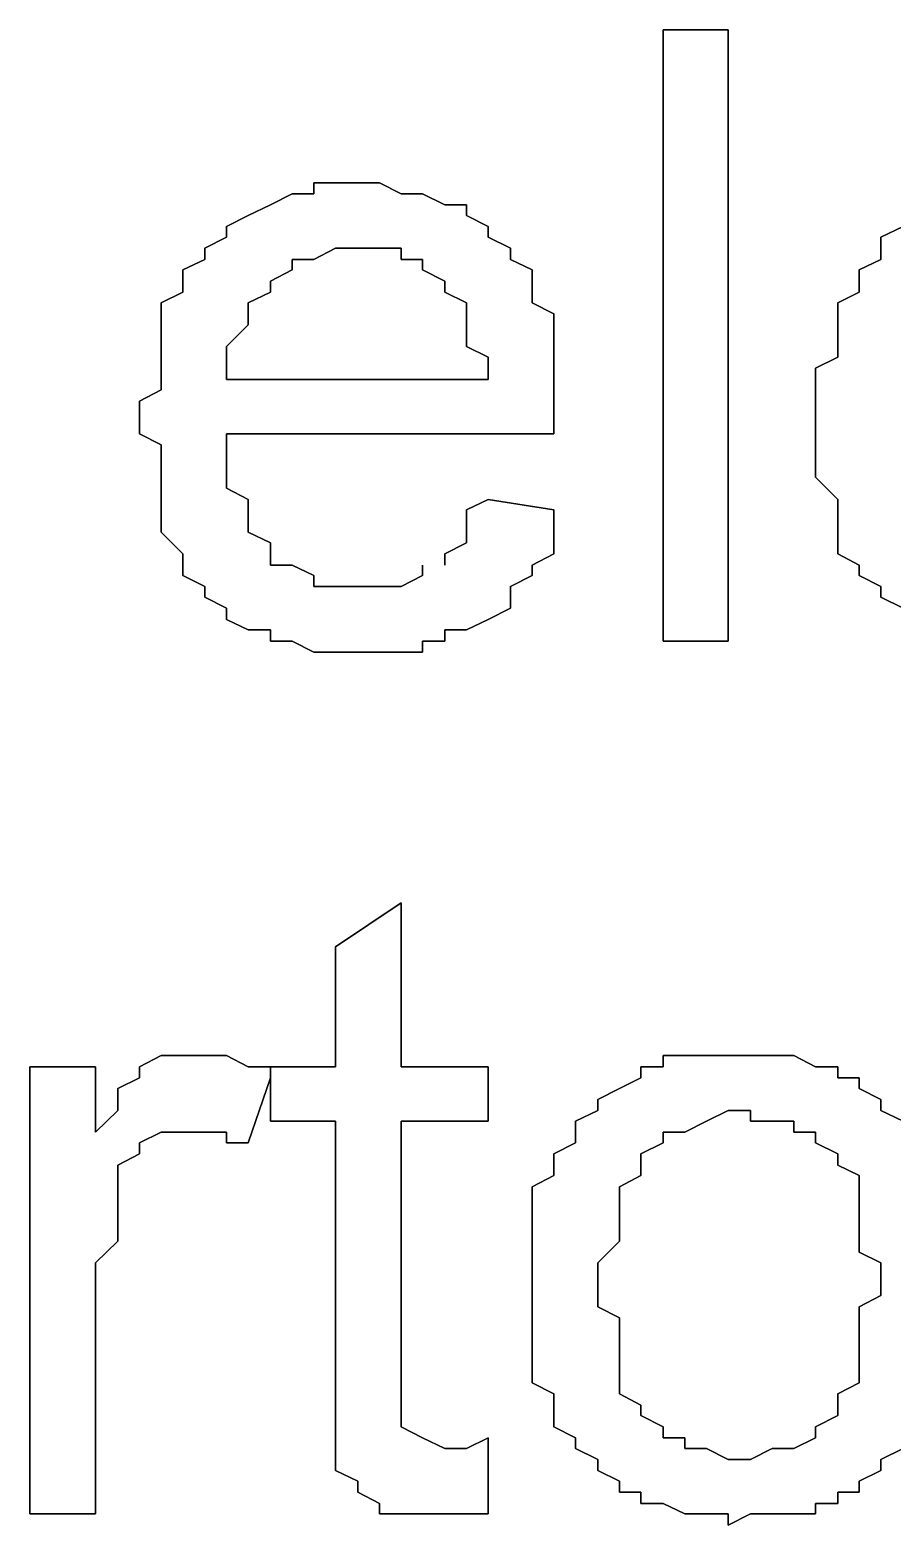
# Model space of a CAD drawing. Header units: metres. Extents: x 2.9 to 42.8, y 1.7 to 28.7.
# Drawn here: x 37.7754 to 37.9148, y 16.4553 to 16.697 of the extents above; entities that cross this region are included whole.
import ezdxf

# ---------------------------------------------------------------- set-up
doc = ezdxf.new("R2010")
doc.units = ezdxf.units.M
doc.layers.add('GRIS', color=8, linetype='Continuous')

msp = doc.modelspace()

# ---------------------------------------------------------------- linework, layer by layer
at = {"layer": 'GRIS', "lineweight": -3}
for points in [[(37.8883, 16.697), (37.8778, 16.697), (37.8883, 16.697)], [(37.8778, 16.697), (37.8778, 16.5982), (37.8778, 16.697)], [(37.8883, 16.5982), (37.8883, 16.697), (37.8883, 16.5982)], [(37.8178, 16.6705), (37.8143, 16.6687), (37.8178, 16.6705)], [(37.8213, 16.6705), (37.8178, 16.6705), (37.8213, 16.6705)], [(37.8248, 16.6723), (37.8213, 16.6723), (37.8248, 16.6723)], [(37.8213, 16.6723), (37.8213, 16.6705), (37.8213, 16.6723)], [(37.8284, 16.6723), (37.8248, 16.6723), (37.8284, 16.6723)], [(37.8319, 16.6723), (37.8284, 16.6723), (37.8319, 16.6723)], [(37.8354, 16.6705), (37.8319, 16.6723), (37.8354, 16.6705)], [(37.8389, 16.6705), (37.8354, 16.6705), (37.8389, 16.6705)], [(37.8425, 16.6687), (37.8389, 16.6705), (37.8425, 16.6687)], [(37.8143, 16.6687), (37.8107, 16.667), (37.8143, 16.6687)], [(37.846, 16.6687), (37.8425, 16.6687), (37.846, 16.6687)], [(37.846, 16.667), (37.846, 16.6687), (37.846, 16.667)], [(37.8107, 16.667), (37.8072, 16.6652), (37.8107, 16.667)], [(37.8495, 16.6652), (37.846, 16.667), (37.8495, 16.6652)], [(37.8072, 16.6635), (37.8037, 16.6617), (37.8072, 16.6635)], [(37.8072, 16.6652), (37.8072, 16.6635), (37.8072, 16.6652)], [(37.8495, 16.6635), (37.8495, 16.6652), (37.8495, 16.6635)], [(37.8531, 16.6617), (37.8495, 16.6635), (37.8531, 16.6617)], [(37.9166, 16.6652), (37.913, 16.6635), (37.9166, 16.6652)], [(37.913, 16.6635), (37.913, 16.6617), (37.913, 16.6635)], [(37.8037, 16.6617), (37.8037, 16.6599), (37.8037, 16.6617)], [(37.8213, 16.6599), (37.8248, 16.6617), (37.8213, 16.6599)], [(37.8248, 16.6617), (37.8284, 16.6617), (37.8248, 16.6617)], [(37.8284, 16.6617), (37.8319, 16.6617), (37.8284, 16.6617)], [(37.8319, 16.6617), (37.8354, 16.6617), (37.8319, 16.6617)], [(37.8354, 16.6617), (37.8354, 16.6599), (37.8354, 16.6617)], [(37.8531, 16.6599), (37.8531, 16.6617), (37.8531, 16.6599)], [(37.913, 16.6617), (37.913, 16.6599), (37.913, 16.6617)], [(37.8037, 16.6599), (37.8001, 16.6582), (37.8037, 16.6599)], [(37.8001, 16.6582), (37.8001, 16.6564), (37.8001, 16.6582)], [(37.8143, 16.6564), (37.8178, 16.6582), (37.8143, 16.6564)], [(37.8178, 16.6582), (37.8178, 16.6599), (37.8178, 16.6582)], [(37.8178, 16.6599), (37.8213, 16.6599), (37.8178, 16.6599)], [(37.8354, 16.6599), (37.8389, 16.6599), (37.8354, 16.6599)], [(37.8389, 16.6599), (37.8389, 16.6582), (37.8389, 16.6599)], [(37.8389, 16.6582), (37.8425, 16.6564), (37.8389, 16.6582)], [(37.8566, 16.6582), (37.8531, 16.6599), (37.8566, 16.6582)], [(37.8566, 16.6564), (37.8566, 16.6582), (37.8566, 16.6564)], [(37.913, 16.6599), (37.9095, 16.6582), (37.913, 16.6599)], [(37.9095, 16.6582), (37.9095, 16.6564), (37.9095, 16.6582)], [(37.8001, 16.6564), (37.8001, 16.6546), (37.8001, 16.6564)], [(37.8143, 16.6546), (37.8143, 16.6564), (37.8143, 16.6546)], [(37.8425, 16.6564), (37.8425, 16.6546), (37.8425, 16.6564)], [(37.8566, 16.6546), (37.8566, 16.6564), (37.8566, 16.6546)], [(37.9095, 16.6564), (37.9095, 16.6546), (37.9095, 16.6564)], [(37.8001, 16.6546), (37.7966, 16.6529), (37.8001, 16.6546)], [(37.8107, 16.6529), (37.8143, 16.6546), (37.8107, 16.6529)], [(37.8425, 16.6546), (37.846, 16.6529), (37.8425, 16.6546)], [(37.8566, 16.6529), (37.8566, 16.6546), (37.8566, 16.6529)], [(37.9095, 16.6546), (37.906, 16.6529), (37.9095, 16.6546)], [(37.7966, 16.6529), (37.7966, 16.6511), (37.7966, 16.6529)], [(37.7966, 16.6511), (37.7966, 16.6493), (37.7966, 16.6511)], [(37.8107, 16.6511), (37.8107, 16.6529), (37.8107, 16.6511)], [(37.8107, 16.6493), (37.8107, 16.6511), (37.8107, 16.6493)], [(37.846, 16.6529), (37.846, 16.6511), (37.846, 16.6529)], [(37.846, 16.6511), (37.846, 16.6493), (37.846, 16.6511)], [(37.8601, 16.6511), (37.8566, 16.6529), (37.8601, 16.6511)], [(37.8601, 16.6493), (37.8601, 16.6511), (37.8601, 16.6493)], [(37.906, 16.6529), (37.906, 16.6511), (37.906, 16.6529)], [(37.906, 16.6511), (37.906, 16.6493), (37.906, 16.6511)], [(37.7966, 16.6493), (37.7966, 16.6458), (37.7966, 16.6493)], [(37.8072, 16.6458), (37.8107, 16.6493), (37.8072, 16.6458)], [(37.846, 16.6493), (37.846, 16.6458), (37.846, 16.6493)], [(37.8601, 16.6458), (37.8601, 16.6493), (37.8601, 16.6458)], [(37.906, 16.6493), (37.906, 16.6458), (37.906, 16.6493)], [(37.7966, 16.6458), (37.7966, 16.6441), (37.7966, 16.6458)], [(37.7966, 16.6441), (37.7966, 16.6423), (37.7966, 16.6441)], [(37.8072, 16.6441), (37.8072, 16.6458), (37.8072, 16.6441)], [(37.8072, 16.6405), (37.8072, 16.6441), (37.8072, 16.6405)], [(37.846, 16.6458), (37.8495, 16.6441), (37.846, 16.6458)], [(37.8495, 16.6441), (37.8495, 16.6405), (37.8495, 16.6441)], [(37.8601, 16.6441), (37.8601, 16.6458), (37.8601, 16.6441)], [(37.8601, 16.6423), (37.8601, 16.6441), (37.8601, 16.6423)], [(37.906, 16.6441), (37.9024, 16.6423), (37.906, 16.6441)], [(37.906, 16.6458), (37.906, 16.6441), (37.906, 16.6458)], [(37.7966, 16.6423), (37.7966, 16.6388), (37.7966, 16.6423)], [(37.8601, 16.6388), (37.8601, 16.6423), (37.8601, 16.6388)], [(37.9024, 16.6423), (37.9024, 16.6388), (37.9024, 16.6423)], [(37.7966, 16.6388), (37.7931, 16.637), (37.7966, 16.6388)], [(37.8495, 16.6405), (37.8072, 16.6405), (37.8495, 16.6405)], [(37.8601, 16.637), (37.8601, 16.6388), (37.8601, 16.637)], [(37.9024, 16.6388), (37.9024, 16.637), (37.9024, 16.6388)], [(37.7931, 16.637), (37.7931, 16.6335), (37.7931, 16.637)], [(37.8601, 16.6335), (37.8601, 16.637), (37.8601, 16.6335)], [(37.9024, 16.637), (37.9024, 16.6335), (37.9024, 16.637)], [(37.7931, 16.6335), (37.7931, 16.6317), (37.7931, 16.6335)], [(37.7931, 16.6317), (37.7966, 16.6299), (37.7931, 16.6317)], [(37.8072, 16.6282), (37.8072, 16.6317), (37.8072, 16.6282)], [(37.8072, 16.6317), (37.8601, 16.6317), (37.8072, 16.6317)], [(37.8601, 16.6317), (37.8601, 16.6335), (37.8601, 16.6317)], [(37.9024, 16.6335), (37.9024, 16.6317), (37.9024, 16.6335)], [(37.9024, 16.6317), (37.9024, 16.6299), (37.9024, 16.6317)], [(37.7966, 16.6299), (37.7966, 16.6264), (37.7966, 16.6299)], [(37.9024, 16.6299), (37.9024, 16.6264), (37.9024, 16.6299)], [(37.8072, 16.6264), (37.8072, 16.6282), (37.8072, 16.6264)], [(37.7966, 16.6264), (37.7966, 16.6247), (37.7966, 16.6264)], [(37.7966, 16.6247), (37.7966, 16.6211), (37.7966, 16.6247)], [(37.8072, 16.6229), (37.8072, 16.6264), (37.8072, 16.6229)], [(37.9024, 16.6264), (37.9024, 16.6247), (37.9024, 16.6264)], [(37.9024, 16.6247), (37.906, 16.6211), (37.9024, 16.6247)], [(37.8107, 16.6211), (37.8072, 16.6229), (37.8107, 16.6211)], [(37.7966, 16.6211), (37.7966, 16.6194), (37.7966, 16.6211)], [(37.7966, 16.6194), (37.7966, 16.6176), (37.7966, 16.6194)], [(37.8107, 16.6194), (37.8107, 16.6211), (37.8107, 16.6194)], [(37.8107, 16.6176), (37.8107, 16.6194), (37.8107, 16.6176)], [(37.8495, 16.6211), (37.846, 16.6194), (37.8495, 16.6211)], [(37.846, 16.6194), (37.846, 16.6176), (37.846, 16.6194)], [(37.8601, 16.6194), (37.8495, 16.6211), (37.8601, 16.6194)], [(37.8601, 16.6176), (37.8601, 16.6194), (37.8601, 16.6176)], [(37.906, 16.6211), (37.906, 16.6194), (37.906, 16.6211)], [(37.906, 16.6194), (37.906, 16.6176), (37.906, 16.6194)], [(37.7966, 16.6176), (37.7966, 16.6158), (37.7966, 16.6176)], [(37.8107, 16.6158), (37.8107, 16.6176), (37.8107, 16.6158)], [(37.846, 16.6176), (37.846, 16.6141), (37.846, 16.6176)], [(37.8601, 16.6141), (37.8601, 16.6176), (37.8601, 16.6141)], [(37.906, 16.6176), (37.906, 16.6158), (37.906, 16.6176)], [(37.7966, 16.6158), (37.8001, 16.6123), (37.7966, 16.6158)], [(37.8143, 16.6141), (37.8107, 16.6158), (37.8143, 16.6141)], [(37.906, 16.6158), (37.906, 16.6123), (37.906, 16.6158)], [(37.8001, 16.6123), (37.8001, 16.6105), (37.8001, 16.6123)], [(37.8143, 16.6123), (37.8143, 16.6141), (37.8143, 16.6123)], [(37.8143, 16.6105), (37.8143, 16.6123), (37.8143, 16.6105)], [(37.846, 16.6141), (37.8425, 16.6123), (37.846, 16.6141)], [(37.8425, 16.6123), (37.8425, 16.6105), (37.8425, 16.6123)], [(37.8566, 16.6105), (37.8601, 16.6123), (37.8566, 16.6105)], [(37.8601, 16.6123), (37.8601, 16.6141), (37.8601, 16.6123)], [(37.906, 16.6123), (37.9095, 16.6105), (37.906, 16.6123)], [(37.8001, 16.6105), (37.8001, 16.6088), (37.8001, 16.6105)], [(37.8178, 16.6105), (37.8143, 16.6105), (37.8178, 16.6105)], [(37.8213, 16.6088), (37.8178, 16.6105), (37.8213, 16.6088)], [(37.8389, 16.6105), (37.8389, 16.6088), (37.8389, 16.6105)], [(37.8566, 16.6088), (37.8566, 16.6105), (37.8566, 16.6088)], [(37.9095, 16.6105), (37.9095, 16.6088), (37.9095, 16.6105)], [(37.8001, 16.6088), (37.8037, 16.607), (37.8001, 16.6088)], [(37.8213, 16.607), (37.8213, 16.6088), (37.8213, 16.607)], [(37.8389, 16.6088), (37.8354, 16.607), (37.8389, 16.6088)], [(37.8531, 16.607), (37.8566, 16.6088), (37.8531, 16.607)], [(37.9095, 16.6088), (37.913, 16.607), (37.9095, 16.6088)], [(37.8037, 16.607), (37.8037, 16.6053), (37.8037, 16.607)], [(37.8037, 16.6053), (37.8072, 16.6035), (37.8037, 16.6053)], [(37.8248, 16.607), (37.8213, 16.607), (37.8248, 16.607)], [(37.8284, 16.607), (37.8248, 16.607), (37.8284, 16.607)], [(37.8319, 16.607), (37.8284, 16.607), (37.8319, 16.607)], [(37.8354, 16.607), (37.8319, 16.607), (37.8354, 16.607)], [(37.8531, 16.6053), (37.8531, 16.607), (37.8531, 16.6053)], [(37.8531, 16.6035), (37.8531, 16.6053), (37.8531, 16.6035)], [(37.913, 16.607), (37.913, 16.6053), (37.913, 16.607)], [(37.913, 16.6053), (37.9166, 16.6035), (37.913, 16.6053)], [(37.8072, 16.6035), (37.8072, 16.6017), (37.8072, 16.6035)], [(37.8495, 16.6017), (37.8531, 16.6035), (37.8495, 16.6017)], [(37.8072, 16.6017), (37.8107, 16.6), (37.8072, 16.6017)], [(37.8107, 16.6), (37.8143, 16.6), (37.8107, 16.6)], [(37.8143, 16.6), (37.8143, 16.5982), (37.8143, 16.6)], [(37.8425, 16.5982), (37.8425, 16.6), (37.8425, 16.5982)], [(37.8425, 16.6), (37.846, 16.6), (37.8425, 16.6)], [(37.846, 16.6), (37.8495, 16.6017), (37.846, 16.6)], [(37.8143, 16.5982), (37.8178, 16.5982), (37.8143, 16.5982)], [(37.8178, 16.5982), (37.8213, 16.5964), (37.8178, 16.5982)], [(37.8389, 16.5964), (37.8389, 16.5982), (37.8389, 16.5964)], [(37.8389, 16.5982), (37.8425, 16.5982), (37.8389, 16.5982)], [(37.8778, 16.5982), (37.8883, 16.5982), (37.8778, 16.5982)], [(37.8213, 16.5964), (37.8248, 16.5964), (37.8213, 16.5964)], [(37.8248, 16.5964), (37.8284, 16.5964), (37.8248, 16.5964)], [(37.8284, 16.5964), (37.8319, 16.5964), (37.8284, 16.5964)], [(37.8319, 16.5964), (37.8354, 16.5964), (37.8319, 16.5964)], [(37.8354, 16.5964), (37.8389, 16.5964), (37.8354, 16.5964)], [(37.8354, 16.5559), (37.8248, 16.5488), (37.8354, 16.5559)], [(37.8354, 16.5294), (37.8354, 16.5559), (37.8354, 16.5294)], [(37.8248, 16.5488), (37.8248, 16.5294), (37.8248, 16.5488)], [(37.7966, 16.5312), (37.7931, 16.5294), (37.7966, 16.5312)], [(37.8001, 16.5312), (37.7966, 16.5312), (37.8001, 16.5312)], [(37.8037, 16.5312), (37.8001, 16.5312), (37.8037, 16.5312)], [(37.8072, 16.5312), (37.8037, 16.5312), (37.8072, 16.5312)], [(37.8107, 16.5294), (37.8072, 16.5312), (37.8107, 16.5294)], [(37.8813, 16.5312), (37.8778, 16.5312), (37.8813, 16.5312)], [(37.8778, 16.5312), (37.8778, 16.5294), (37.8778, 16.5312)], [(37.8848, 16.5312), (37.8813, 16.5312), (37.8848, 16.5312)], [(37.8883, 16.5312), (37.8848, 16.5312), (37.8883, 16.5312)], [(37.8919, 16.5312), (37.8883, 16.5312), (37.8919, 16.5312)], [(37.8954, 16.5312), (37.8919, 16.5312), (37.8954, 16.5312)], [(37.8989, 16.5312), (37.8954, 16.5312), (37.8989, 16.5312)], [(37.9024, 16.5294), (37.8989, 16.5312), (37.9024, 16.5294)], [(37.786, 16.5294), (37.7754, 16.5294), (37.786, 16.5294)], [(37.7754, 16.5294), (37.7754, 16.4571), (37.7754, 16.5294)], [(37.786, 16.5188), (37.786, 16.5294), (37.786, 16.5188)], [(37.7931, 16.5276), (37.7896, 16.5259), (37.7931, 16.5276)], [(37.7931, 16.5294), (37.7931, 16.5276), (37.7931, 16.5294)], [(37.8143, 16.5294), (37.8107, 16.5294), (37.8143, 16.5294)], [(37.8107, 16.5171), (37.8143, 16.5276), (37.8107, 16.5171)], [(37.8248, 16.5294), (37.8143, 16.5294), (37.8248, 16.5294)], [(37.8143, 16.5294), (37.8143, 16.5206), (37.8143, 16.5294)], [(37.8143, 16.5276), (37.8143, 16.5294), (37.8143, 16.5276)], [(37.8495, 16.5294), (37.8354, 16.5294), (37.8495, 16.5294)], [(37.8495, 16.5206), (37.8495, 16.5294), (37.8495, 16.5206)], [(37.8742, 16.5276), (37.8707, 16.5259), (37.8742, 16.5276)], [(37.8778, 16.5294), (37.8742, 16.5294), (37.8778, 16.5294)], [(37.8742, 16.5294), (37.8742, 16.5276), (37.8742, 16.5294)], [(37.906, 16.5294), (37.9024, 16.5294), (37.906, 16.5294)], [(37.906, 16.5276), (37.906, 16.5294), (37.906, 16.5276)], [(37.9095, 16.5276), (37.906, 16.5276), (37.9095, 16.5276)], [(37.9095, 16.5259), (37.9095, 16.5276), (37.9095, 16.5259)], [(37.7896, 16.5259), (37.7896, 16.5241), (37.7896, 16.5259)], [(37.8707, 16.5259), (37.8672, 16.5241), (37.8707, 16.5259)], [(37.913, 16.5241), (37.9095, 16.5259), (37.913, 16.5241)], [(37.7896, 16.5241), (37.7896, 16.5223), (37.7896, 16.5241)], [(37.8672, 16.5241), (37.8672, 16.5223), (37.8672, 16.5241)], [(37.913, 16.5223), (37.913, 16.5241), (37.913, 16.5223)], [(37.7896, 16.5223), (37.786, 16.5188), (37.7896, 16.5223)], [(37.8143, 16.5206), (37.8248, 16.5206), (37.8143, 16.5206)], [(37.8248, 16.5206), (37.8248, 16.4783), (37.8248, 16.5206)], [(37.8354, 16.4783), (37.8354, 16.5206), (37.8354, 16.4783)], [(37.8354, 16.5206), (37.8495, 16.5206), (37.8354, 16.5206)], [(37.8672, 16.5223), (37.8636, 16.5206), (37.8672, 16.5223)], [(37.8636, 16.5206), (37.8636, 16.5188), (37.8636, 16.5206)], [(37.8813, 16.5188), (37.8848, 16.5206), (37.8813, 16.5188)], [(37.8848, 16.5206), (37.8883, 16.5223), (37.8848, 16.5206)], [(37.8883, 16.5223), (37.8919, 16.5223), (37.8883, 16.5223)], [(37.8919, 16.5223), (37.8919, 16.5206), (37.8919, 16.5223)], [(37.8919, 16.5206), (37.8954, 16.5206), (37.8919, 16.5206)], [(37.8954, 16.5206), (37.8989, 16.5206), (37.8954, 16.5206)], [(37.8989, 16.5206), (37.8989, 16.5188), (37.8989, 16.5206)], [(37.9166, 16.5206), (37.913, 16.5223), (37.9166, 16.5206)], [(37.7931, 16.5171), (37.7966, 16.5188), (37.7931, 16.5171)], [(37.7966, 16.5188), (37.8001, 16.5188), (37.7966, 16.5188)], [(37.8001, 16.5188), (37.8037, 16.5188), (37.8001, 16.5188)], [(37.8037, 16.5188), (37.8072, 16.5188), (37.8037, 16.5188)], [(37.8072, 16.5188), (37.8072, 16.5171), (37.8072, 16.5188)], [(37.8636, 16.5188), (37.8636, 16.5171), (37.8636, 16.5188)], [(37.8778, 16.5171), (37.8778, 16.5188), (37.8778, 16.5171)], [(37.8778, 16.5188), (37.8813, 16.5188), (37.8778, 16.5188)], [(37.8989, 16.5188), (37.9024, 16.5188), (37.8989, 16.5188)], [(37.9024, 16.5188), (37.9024, 16.5171), (37.9024, 16.5188)], [(37.7931, 16.5153), (37.7931, 16.5171), (37.7931, 16.5153)], [(37.8072, 16.5171), (37.8107, 16.5171), (37.8072, 16.5171)], [(37.8636, 16.5171), (37.8601, 16.5153), (37.8636, 16.5171)], [(37.8742, 16.5153), (37.8778, 16.5171), (37.8742, 16.5153)], [(37.9024, 16.5171), (37.906, 16.5153), (37.9024, 16.5171)], [(37.7896, 16.5135), (37.7931, 16.5153), (37.7896, 16.5135)], [(37.7896, 16.5118), (37.7896, 16.5135), (37.7896, 16.5118)], [(37.8601, 16.5153), (37.8601, 16.5135), (37.8601, 16.5153)], [(37.8601, 16.5135), (37.8601, 16.5118), (37.8601, 16.5135)], [(37.8742, 16.5135), (37.8742, 16.5153), (37.8742, 16.5135)], [(37.8742, 16.5118), (37.8742, 16.5135), (37.8742, 16.5118)], [(37.906, 16.5153), (37.906, 16.5135), (37.906, 16.5153)], [(37.906, 16.5135), (37.9095, 16.5118), (37.906, 16.5135)], [(37.7896, 16.51), (37.7896, 16.5118), (37.7896, 16.51)], [(37.8601, 16.5118), (37.8566, 16.51), (37.8601, 16.5118)], [(37.8707, 16.51), (37.8742, 16.5118), (37.8707, 16.51)], [(37.9095, 16.5118), (37.9095, 16.51), (37.9095, 16.5118)], [(37.7896, 16.5082), (37.7896, 16.51), (37.7896, 16.5082)], [(37.7896, 16.5047), (37.7896, 16.5082), (37.7896, 16.5047)], [(37.8566, 16.51), (37.8566, 16.5065), (37.8566, 16.51)], [(37.8707, 16.5082), (37.8707, 16.51), (37.8707, 16.5082)], [(37.8707, 16.5047), (37.8707, 16.5082), (37.8707, 16.5047)], [(37.9095, 16.51), (37.9095, 16.5065), (37.9095, 16.51)], [(37.8566, 16.5065), (37.8566, 16.5047), (37.8566, 16.5065)], [(37.9095, 16.5065), (37.9095, 16.5047), (37.9095, 16.5065)], [(37.7896, 16.5029), (37.7896, 16.5047), (37.7896, 16.5029)], [(37.8566, 16.5047), (37.8566, 16.5029), (37.8566, 16.5047)], [(37.8707, 16.5029), (37.8707, 16.5047), (37.8707, 16.5029)], [(37.9095, 16.5047), (37.9095, 16.5029), (37.9095, 16.5047)], [(37.786, 16.4977), (37.7896, 16.5012), (37.786, 16.4977)], [(37.7896, 16.5012), (37.7896, 16.5029), (37.7896, 16.5012)], [(37.8566, 16.5029), (37.8566, 16.4994), (37.8566, 16.5029)], [(37.8672, 16.4977), (37.8707, 16.5012), (37.8672, 16.4977)], [(37.8707, 16.5012), (37.8707, 16.5029), (37.8707, 16.5012)], [(37.9095, 16.5029), (37.9095, 16.4994), (37.9095, 16.5029)], [(37.8566, 16.4994), (37.8566, 16.4977), (37.8566, 16.4994)], [(37.9095, 16.4994), (37.913, 16.4977), (37.9095, 16.4994)], [(37.786, 16.4959), (37.786, 16.4977), (37.786, 16.4959)], [(37.8566, 16.4977), (37.8566, 16.4941), (37.8566, 16.4977)], [(37.8672, 16.4941), (37.8672, 16.4977), (37.8672, 16.4941)], [(37.913, 16.4977), (37.913, 16.4941), (37.913, 16.4977)], [(37.786, 16.4571), (37.786, 16.4959), (37.786, 16.4571)], [(37.8566, 16.4941), (37.8566, 16.4924), (37.8566, 16.4941)], [(37.8672, 16.4906), (37.8672, 16.4941), (37.8672, 16.4906)], [(37.913, 16.4941), (37.913, 16.4924), (37.913, 16.4941)], [(37.8566, 16.4924), (37.8566, 16.4888), (37.8566, 16.4924)], [(37.913, 16.4924), (37.9095, 16.4906), (37.913, 16.4924)], [(37.8566, 16.4888), (37.8566, 16.4871), (37.8566, 16.4888)], [(37.8707, 16.4888), (37.8672, 16.4906), (37.8707, 16.4888)], [(37.8707, 16.4853), (37.8707, 16.4888), (37.8707, 16.4853)], [(37.9095, 16.4906), (37.9095, 16.4871), (37.9095, 16.4906)], [(37.8566, 16.4871), (37.8566, 16.4835), (37.8566, 16.4871)], [(37.9095, 16.4871), (37.9095, 16.4853), (37.9095, 16.4871)], [(37.8707, 16.4835), (37.8707, 16.4853), (37.8707, 16.4835)], [(37.9095, 16.4853), (37.9095, 16.4818), (37.9095, 16.4853)], [(37.8566, 16.4835), (37.8566, 16.4818), (37.8566, 16.4835)], [(37.8566, 16.4818), (37.8566, 16.4783), (37.8566, 16.4818)], [(37.8707, 16.4818), (37.8707, 16.4835), (37.8707, 16.4818)], [(37.8707, 16.4783), (37.8707, 16.4818), (37.8707, 16.4783)], [(37.9095, 16.4818), (37.9095, 16.48), (37.9095, 16.4818)], [(37.9095, 16.48), (37.9095, 16.4783), (37.9095, 16.48)], [(37.8248, 16.4783), (37.8248, 16.4747), (37.8248, 16.4783)], [(37.8354, 16.4747), (37.8354, 16.4783), (37.8354, 16.4747)], [(37.8566, 16.4783), (37.8601, 16.4765), (37.8566, 16.4783)], [(37.8707, 16.4765), (37.8707, 16.4783), (37.8707, 16.4765)], [(37.9095, 16.4783), (37.906, 16.4765), (37.9095, 16.4783)], [(37.8248, 16.4747), (37.8248, 16.473), (37.8248, 16.4747)], [(37.8354, 16.473), (37.8354, 16.4747), (37.8354, 16.473)], [(37.8601, 16.4765), (37.8601, 16.4747), (37.8601, 16.4765)], [(37.8601, 16.4747), (37.8601, 16.473), (37.8601, 16.4747)], [(37.8742, 16.4747), (37.8707, 16.4765), (37.8742, 16.4747)], [(37.8742, 16.473), (37.8742, 16.4747), (37.8742, 16.473)], [(37.906, 16.4765), (37.906, 16.4747), (37.906, 16.4765)], [(37.906, 16.4747), (37.906, 16.473), (37.906, 16.4747)], [(37.8248, 16.473), (37.8248, 16.4694), (37.8248, 16.473)], [(37.8354, 16.4712), (37.8354, 16.473), (37.8354, 16.4712)], [(37.8601, 16.473), (37.8601, 16.4712), (37.8601, 16.473)], [(37.8778, 16.4712), (37.8742, 16.473), (37.8778, 16.4712)], [(37.906, 16.473), (37.9024, 16.4712), (37.906, 16.473)], [(37.8389, 16.4694), (37.8354, 16.4712), (37.8389, 16.4694)], [(37.8601, 16.4712), (37.8636, 16.4694), (37.8601, 16.4712)], [(37.8778, 16.4694), (37.8778, 16.4712), (37.8778, 16.4694)], [(37.9024, 16.4712), (37.9024, 16.4694), (37.9024, 16.4712)], [(37.8248, 16.4694), (37.8248, 16.4677), (37.8248, 16.4694)], [(37.8248, 16.4677), (37.8248, 16.4659), (37.8248, 16.4677)], [(37.8425, 16.4677), (37.8389, 16.4694), (37.8425, 16.4677)], [(37.846, 16.4677), (37.8425, 16.4677), (37.846, 16.4677)], [(37.8495, 16.4694), (37.846, 16.4677), (37.8495, 16.4694)], [(37.8495, 16.4571), (37.8495, 16.4694), (37.8495, 16.4571)], [(37.8636, 16.4694), (37.8636, 16.4677), (37.8636, 16.4694)], [(37.8636, 16.4677), (37.8672, 16.4659), (37.8636, 16.4677)], [(37.8813, 16.4694), (37.8778, 16.4694), (37.8813, 16.4694)], [(37.8813, 16.4677), (37.8813, 16.4694), (37.8813, 16.4677)], [(37.8848, 16.4677), (37.8813, 16.4677), (37.8848, 16.4677)], [(37.8883, 16.4659), (37.8848, 16.4677), (37.8883, 16.4659)], [(37.8954, 16.4677), (37.8919, 16.4659), (37.8954, 16.4677)], [(37.8989, 16.4677), (37.8954, 16.4677), (37.8989, 16.4677)], [(37.9024, 16.4694), (37.8989, 16.4677), (37.9024, 16.4694)], [(37.913, 16.4659), (37.9166, 16.4677), (37.913, 16.4659)], [(37.8248, 16.4659), (37.8248, 16.4641), (37.8248, 16.4659)], [(37.8672, 16.4659), (37.8672, 16.4641), (37.8672, 16.4659)], [(37.8919, 16.4659), (37.8883, 16.4659), (37.8919, 16.4659)], [(37.913, 16.4641), (37.913, 16.4659), (37.913, 16.4641)], [(37.8248, 16.4641), (37.8284, 16.4624), (37.8248, 16.4641)], [(37.8284, 16.4624), (37.8284, 16.4606), (37.8284, 16.4624)], [(37.8672, 16.4641), (37.8707, 16.4624), (37.8672, 16.4641)], [(37.8707, 16.4624), (37.8707, 16.4606), (37.8707, 16.4624)], [(37.9095, 16.4624), (37.913, 16.4641), (37.9095, 16.4624)], [(37.9095, 16.4606), (37.9095, 16.4624), (37.9095, 16.4606)], [(37.8284, 16.4606), (37.8319, 16.4588), (37.8284, 16.4606)], [(37.8707, 16.4606), (37.8742, 16.4606), (37.8707, 16.4606)], [(37.8742, 16.4606), (37.8742, 16.4588), (37.8742, 16.4606)], [(37.906, 16.4588), (37.906, 16.4606), (37.906, 16.4588)], [(37.906, 16.4606), (37.9095, 16.4606), (37.906, 16.4606)], [(37.8319, 16.4588), (37.8319, 16.4571), (37.8319, 16.4588)], [(37.8742, 16.4588), (37.8778, 16.4588), (37.8742, 16.4588)], [(37.8778, 16.4588), (37.8813, 16.4571), (37.8778, 16.4588)], [(37.9024, 16.4571), (37.9024, 16.4588), (37.9024, 16.4571)], [(37.9024, 16.4588), (37.906, 16.4588), (37.9024, 16.4588)], [(37.7754, 16.4571), (37.786, 16.4571), (37.7754, 16.4571)], [(37.8319, 16.4571), (37.8354, 16.4571), (37.8319, 16.4571)], [(37.8354, 16.4571), (37.8389, 16.4571), (37.8354, 16.4571)], [(37.8389, 16.4571), (37.8425, 16.4571), (37.8389, 16.4571)], [(37.8425, 16.4571), (37.846, 16.4571), (37.8425, 16.4571)], [(37.846, 16.4571), (37.8495, 16.4571), (37.846, 16.4571)], [(37.8813, 16.4571), (37.8848, 16.4571), (37.8813, 16.4571)], [(37.8848, 16.4571), (37.8883, 16.4571), (37.8848, 16.4571)], [(37.8883, 16.4571), (37.8883, 16.4553), (37.8883, 16.4571)], [(37.8883, 16.4553), (37.8919, 16.4571), (37.8883, 16.4553)], [(37.8919, 16.4571), (37.8954, 16.4571), (37.8919, 16.4571)], [(37.8954, 16.4571), (37.8989, 16.4571), (37.8954, 16.4571)], [(37.8989, 16.4571), (37.9024, 16.4571), (37.8989, 16.4571)]]:
    msp.add_lwpolyline(points, dxfattribs=at)

doc.saveas('drawing.dxf')
